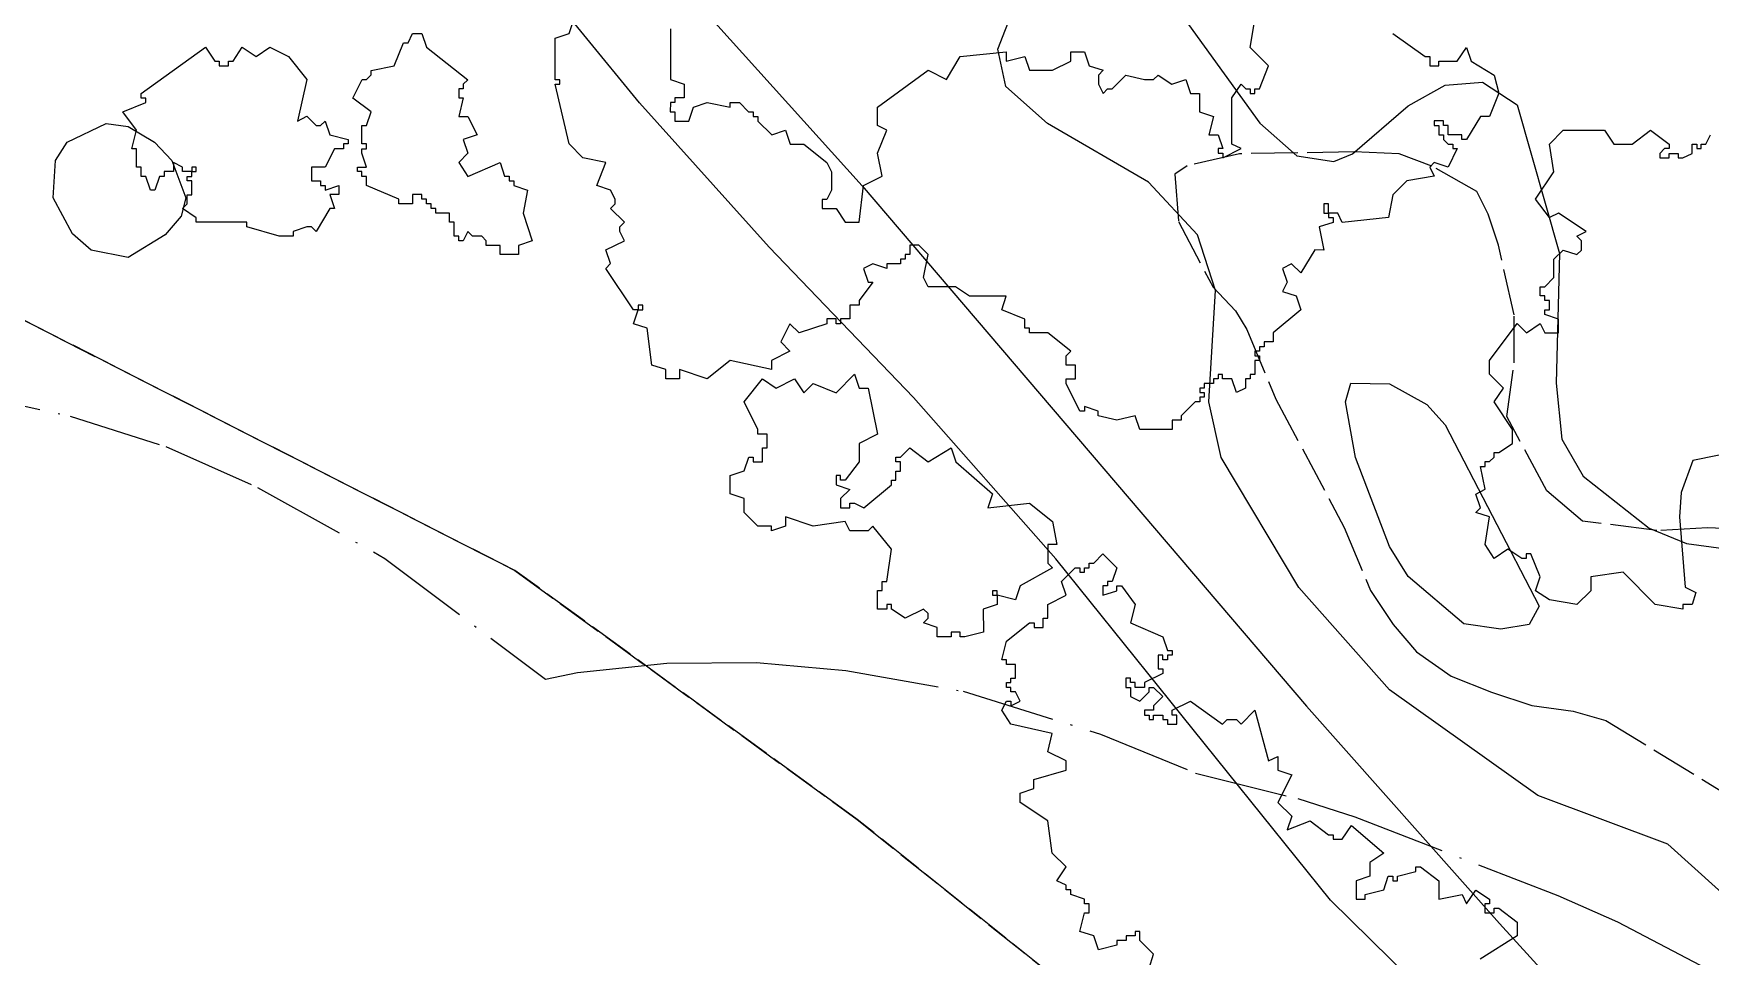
# Model space of a CAD drawing. Header units: metres. Extents: x -400 to 800, y -650 to 500.
# Drawn here: x 187.8 to 278.9, y 369.6 to 419.7 of the extents above; entities that cross this region are included whole.
import ezdxf

# ---------------------------------------------------------------- set-up
doc = ezdxf.new("R2010")
doc.units = ezdxf.units.M
doc.header["$LTSCALE"] = 2
doc.linetypes.add('DASHDOT', pattern=[3.556, 2.54, -0.508, 0, -0.508])
doc.linetypes.add('DASHED', pattern=[1.524, 1.27, -0.254])
for name, color, linetype in [('SITE-FLOOD-LIMIT', 5, 'DASHED'), ('SITE-PATH', 84, 'CONTINUOUS'), ('SITE-SETBACK-WATER', 1, 'DASHDOT'), ('SITE-TREE-CANOPY', 94, 'CONTINUOUS'), ('TOPO-CONTOUR-MAJOR', 8, 'CONTINUOUS'), ('TOPO-CONTOUR-MINOR', 9, 'CONTINUOUS')]:
    doc.layers.add(name, color=color, linetype=linetype)

msp = doc.modelspace()

# ---------------------------------------------------------------- linework, layer by layer
at = {"layer": 'SITE-FLOOD-LIMIT'}
for points in [[(-77.692, 500), (-1.737, 500), (-1.332, 499.765), (34.511, 480.875), (63.737, 464.954), (96.941, 449.639), (140.026, 428.283), (213.984, 390.587), (232.574, 377.075), (254.933, 359.213), (274.696, 343.858), (289.262, 330.501), (301.845, 320.468), (314.122, 310.997), (322.374, 302.809), (337.352, 290.268)], [(337.352, 290.268), (322.374, 302.809), (314.122, 310.997), (301.845, 320.468), (289.262, 330.501), (274.696, 343.858), (254.933, 359.213), (232.574, 377.075), (213.984, 390.587), (140.026, 428.283), (96.941, 449.639), (63.737, 464.954), (34.511, 480.875), (-1.737, 500), (399.921, 500)], [(281.107, 392.797), (278.763, 392.902), (276.011, 392.753), (271.985, 393.269), (270.049, 394.906), (267.861, 398.945), (268.271, 401.857), (268.274, 404.462), (267.41, 408.244), (266.851, 409.93), (266.241, 411.157), (263.796, 412.54), (262.013, 413.206), (259.566, 413.312), (253.349, 413.218), (250.494, 412.557), (249.831, 412.098), (250.033, 409.544), (251.915, 405.965), (253.137, 404.687), (253.748, 403.664), (255.325, 399.881), (259.039, 392.928), (260.463, 389.504), (261.685, 387.663), (262.958, 386.179), (264.842, 384.849), (267.033, 383.977), (269.224, 383.259), (271.466, 382.949), (273.25, 382.436), (283.998, 375.882)]]:
    msp.add_lwpolyline(points, dxfattribs=at)
at = {"layer": 'SITE-PATH'}
for points in [[(265.923, 365.184), (258.285, 372.683), (243.369, 391.227), (235.633, 399.983), (227.799, 408.137), (220.758, 415.98), (214.713, 423.378), (202.384, 437.273), (187.054, 456.808)], [(224.006, 421.263), (232.85, 411.474), (256.982, 383.217), (267.466, 371.414), (278.035, 359.844)]]:
    msp.add_lwpolyline(points, dxfattribs=at)
at = {"layer": 'SITE-SETBACK-WATER'}
msp.add_lwpolyline([(183.208, 400.409), (189.825, 398.972), (195.015, 397.312), (199.994, 395.098), (206.921, 391.244), (215.639, 384.685), (217.383, 385.043), (222.234, 385.554), (227.112, 385.589), (231.97, 385.149), (238.33, 384.029), (245.804, 381.708), (250.958, 379.59), (256.512, 378.2), (259.605, 377.209), (270.635, 372.939), (273.875, 371.515), (279.948, 368.332)], dxfattribs=at)
at = {"layer": 'SITE-TREE-CANOPY'}
for points in [[(261.677, 419.747), (263.431, 418.49), (263.683, 418.49), (263.683, 417.989), (264.181, 417.989), (264.181, 418.245), (265.177, 418.245), (265.682, 418.99), (265.928, 418.245), (267.183, 417.488), (267.429, 416.498), (266.93, 415.241), (266.432, 415.241), (265.682, 413.996), (265.429, 413.996), (265.429, 414.24), (264.679, 414.24), (264.679, 414.741), (264.426, 414.741), (264.426, 414.997), (263.928, 414.997), (263.928, 414.741), (264.181, 414.741), (264.181, 414.24), (264.426, 414.24), (264.426, 413.996), (264.679, 413.74), (264.931, 413.74), (264.931, 413.495), (265.177, 413.495), (264.679, 412.494), (263.928, 412.739), (263.683, 412.494), (263.928, 411.993), (262.427, 411.738), (261.677, 410.993), (261.431, 409.747), (258.927, 409.491), (258.682, 409.992), (258.177, 409.992), (258.177, 409.747), (258.429, 409.747), (258.429, 409.491), (257.679, 409.247), (257.931, 407.989), (257.433, 407.99), (256.682, 406.744), (256.177, 407.244), (255.679, 406.989), (255.932, 406.243), (255.679, 405.743), (256.43, 405.498), (256.682, 404.741), (255.181, 403.496), (255.181, 402.995), (254.683, 402.995), (254.683, 402.739), (254.431, 402.739), (254.431, 402.495), (254.178, 402.495), (254.178, 402.239), (254.43, 402.239), (254.43, 401.994), (254.178, 401.994), (254.178, 401.238), (253.932, 401.238), (253.932, 400.993), (253.68, 400.993), (253.68, 400.492), (253.182, 400.248), (252.929, 400.993), (252.431, 400.993), (252.431, 401.238), (252.179, 401.238), (252.179, 400.993), (251.926, 400.993), (251.926, 400.748), (251.428, 400.737), (251.428, 400.493), (251.183, 400.493), (251.183, 400.248), (251.428, 400.248), (251.428, 399.992), (251.183, 399.992), (251.183, 399.747), (250.93, 399.747), (250.18, 398.991), (250.18, 398.746), (249.682, 398.746), (249.682, 398.246), (247.928, 398.246), (247.683, 398.991), (246.68, 398.747), (245.677, 398.992), (245.677, 399.247), (244.926, 399.492), (244.926, 399.247), (244.681, 399.247), (243.931, 400.738), (243.931, 400.994), (244.429, 400.994), (244.429, 401.739), (243.931, 401.739), (243.931, 402.24), (244.183, 402.496), (242.928, 403.497), (241.932, 403.497), (241.932, 403.742), (241.679, 403.742), (241.679, 404.242), (240.431, 404.743), (240.677, 405.488), (238.678, 405.488), (237.927, 405.989), (236.433, 405.989), (236.181, 406.49), (236.426, 407.747), (235.928, 408.247), (235.43, 408.248), (235.43, 407.747), (235.178, 407.747), (235.178, 407.491), (234.932, 407.491), (234.932, 407.246), (234.182, 407.246), (234.182, 406.991), (233.431, 407.247), (232.926, 406.991), (233.179, 406.245), (233.431, 406.245), (232.681, 405.244), (232.681, 404.989), (232.183, 404.989), (232.183, 404.243), (231.678, 404.243), (231.678, 403.987), (231.432, 403.987), (231.432, 404.243), (230.927, 404.243), (230.927, 403.988), (229.433, 403.498), (228.928, 403.988), (228.43, 402.998), (228.928, 402.497), (227.932, 401.997), (227.932, 401.496), (225.681, 401.997), (224.432, 400.996), (222.931, 401.497), (222.931, 400.996), (222.181, 400.996), (222.181, 401.497), (221.43, 401.741), (221.178, 403.744), (220.427, 403.989), (220.68, 404.745), (220.427, 404.745), (218.927, 406.992), (219.179, 407.248), (218.927, 407.993), (219.93, 408.494), (219.677, 408.994), (219.677, 409.239), (219.93, 409.495), (219.18, 410.24), (219.432, 410.496), (219.432, 410.741), (219.18, 411.241), (218.429, 411.497), (218.927, 412.743), (217.679, 412.988), (216.928, 413.745), (216.178, 416.993), (216.431, 416.993), (216.431, 417.237), (216.178, 417.237), (216.179, 419.496), (216.929, 419.74), (217.182, 420.497)], [(222.428, 419.996), (222.428, 417.248), (223.178, 416.992), (223.178, 416.247), (222.68, 416.247), (222.68, 415.991), (222.428, 415.991), (222.427, 415.49), (222.68, 415.49), (222.68, 414.99), (223.43, 414.99), (223.683, 415.746), (224.426, 415.991), (225.682, 415.746), (225.682, 415.991), (226.18, 415.991), (226.678, 415.49), (226.93, 415.49), (226.93, 415.245), (227.183, 415.245), (227.183, 414.989), (227.933, 414.244), (228.677, 414.489), (228.929, 413.743), (229.68, 413.743), (230.928, 412.742), (231.18, 412.241), (231.18, 411.24), (230.928, 410.74), (230.682, 410.74), (230.682, 410.239), (231.433, 410.239), (231.931, 409.494), (232.681, 409.494), (232.927, 411.496), (233.93, 411.996), (233.677, 413.242), (234.183, 414.488), (233.678, 414.744), (233.678, 415.745), (236.427, 417.747), (237.43, 417.246), (238.181, 418.492), (240.678, 418.748), (240.678, 418.247), (241.681, 418.492), (241.933, 417.747), (243.182, 417.746), (244.178, 418.247), (244.178, 418.748), (244.928, 418.747), (245.181, 417.991), (245.931, 417.746), (245.679, 417.49), (245.679, 416.99), (245.931, 416.489), (246.177, 416.745), (246.429, 416.745), (247.18, 417.49), (248.183, 417.245), (248.681, 417.245), (248.933, 417.49), (249.676, 416.989), (250.427, 417.245), (250.679, 416.489), (251.177, 416.489), (251.177, 415.488), (251.928, 415.243), (251.682, 414.242), (252.18, 414.242), (252.433, 413.496), (252.18, 413.496), (252.18, 413.24), (252.433, 413.24), (252.433, 412.996), (253.429, 413.496), (252.931, 413.741), (252.931, 416.244), (253.429, 416.989), (253.681, 416.744), (253.927, 416.744), (253.927, 416.488), (254.179, 416.488), (254.179, 416.744), (254.432, 416.744), (254.93, 417.99), (253.927, 418.991), (254.18, 420.493)], [(280.648, 397.108), (277.969, 396.564), (277.337, 394.817), (277.253, 393.493), (277.561, 389.678), (278.129, 389.389), (277.933, 388.744), (277.428, 388.744), (277.428, 388.488), (275.927, 388.744), (274.181, 390.49), (272.427, 390.246), (272.427, 389.489), (271.676, 388.744), (270.182, 388.989), (269.432, 389.49), (269.678, 390.246), (269.18, 391.492), (268.927, 391.492), (268.927, 391.247), (268.682, 391.247), (267.931, 391.748), (267.181, 391.247), (266.683, 391.993), (266.928, 393.494), (266.178, 393.739), (266.43, 393.995), (266.178, 394.74), (266.683, 394.996), (266.431, 396.242), (266.683, 396.242), (266.683, 396.498), (266.929, 396.498), (267.181, 396.742), (267.181, 396.998), (267.427, 396.998), (268.177, 397.488), (268.177, 398.244), (267.182, 399.746), (267.68, 400.491), (266.929, 401.248), (266.929, 401.993), (268.43, 403.995), (268.928, 403.494), (269.679, 403.995), (269.931, 403.494), (270.682, 403.494), (270.682, 404.24), (269.931, 404.496), (269.931, 404.74), (270.177, 404.74), (270.177, 405.241), (269.931, 405.241), (269.931, 405.497), (269.679, 405.497), (269.679, 405.997), (269.932, 405.997), (270.43, 406.498), (270.43, 407.488), (270.928, 407.988), (271.678, 407.743), (271.931, 407.988), (271.931, 408.489), (271.678, 408.745), (272.183, 408.989), (270.682, 409.991), (270.177, 409.746), (269.427, 410.747), (270.43, 412.238), (270.178, 413.739), (270.928, 414.496), (273.18, 414.495), (273.678, 413.739), (274.681, 413.739), (275.677, 414.495), (276.68, 413.739), (276.68, 413.494), (276.427, 413.494), (276.182, 413.238), (276.182, 412.994), (276.68, 412.993), (276.68, 413.238), (277.178, 413.238), (277.178, 412.993), (277.43, 412.993), (277.928, 413.238), (277.928, 413.739), (278.181, 413.739), (278.181, 413.494), (278.433, 413.494), (278.433, 413.739), (278.679, 413.739), (278.931, 414.239)], [(248.43, 368.99), (248.683, 369.747), (247.933, 370.492), (247.933, 370.993), (247.68, 370.993), (247.68, 370.748), (247.182, 370.748), (247.182, 370.492), (246.677, 370.492), (246.677, 370.248), (245.681, 369.992), (245.429, 370.748), (244.678, 370.993), (244.931, 371.994), (245.183, 371.994), (245.183, 372.495), (244.931, 372.495), (244.931, 372.739), (244.18, 372.995), (244.18, 373.24), (243.928, 373.24), (243.928, 373.496), (243.43, 373.741), (243.928, 374.497), (243.178, 375.242), (242.932, 376.989), (241.431, 377.99), (241.431, 378.491), (242.182, 378.747), (242.182, 379.247), (243.929, 379.748), (243.929, 380.248), (242.933, 380.738), (243.178, 381.739), (240.927, 382.24), (240.429, 382.996), (240.681, 383.497), (240.927, 383.497), (240.927, 383.241), (241.432, 383.497), (241.179, 383.997), (240.927, 383.997), (240.927, 384.242), (240.682, 384.242), (240.682, 384.498), (240.927, 384.498), (240.927, 384.742), (241.18, 384.742), (241.18, 385.488), (240.682, 385.488), (240.682, 385.744), (240.429, 385.744), (240.682, 386.745), (241.93, 387.746), (242.183, 387.746), (242.183, 387.49), (242.681, 387.49), (242.681, 387.99), (242.933, 387.99), (242.926, 388.747), (243.929, 389.247), (243.677, 389.993), (244.428, 390.738), (244.68, 390.738), (244.68, 390.493), (244.933, 390.493), (244.933, 390.738), (245.178, 390.738), (245.178, 390.994), (245.431, 390.994), (245.929, 391.494), (246.679, 390.738), (246.426, 389.992), (246.181, 389.992), (246.181, 389.748), (245.928, 389.748), (245.928, 389.247), (246.679, 389.492), (246.679, 389.748), (246.931, 389.748), (247.682, 388.746), (247.429, 387.745), (249.183, 386.989), (249.428, 386.243), (249.681, 386.243), (249.681, 385.987), (249.428, 385.987), (249.428, 385.743), (249.183, 385.743), (249.183, 385.987), (248.93, 385.988), (248.93, 385.242), (249.182, 385.242), (249.182, 384.997), (248.179, 384.497), (248.179, 384.241), (247.681, 384.241), (247.681, 384.497), (247.429, 384.497), (247.429, 384.742), (247.176, 384.742), (247.176, 384.241), (247.429, 384.241), (247.429, 383.741), (247.927, 383.496), (248.432, 383.996), (248.432, 384.241), (248.677, 384.241), (249.182, 383.74), (248.677, 383.24), (248.677, 382.995), (248.179, 382.995), (248.179, 382.739), (248.432, 382.739), (248.432, 382.495), (248.677, 382.495), (248.677, 382.739), (249.182, 382.739), (249.182, 382.495), (249.428, 382.495), (249.428, 382.239), (249.933, 382.239), (249.933, 382.739), (249.68, 382.739), (249.68, 382.995), (250.683, 383.496), (252.43, 382.238), (252.682, 382.494), (253.18, 382.494), (253.433, 382.238), (254.183, 382.995), (254.926, 380.247), (255.431, 380.492), (255.431, 379.746), (256.182, 379.491), (255.431, 377.989), (256.182, 377.244), (255.929, 376.498), (257.178, 376.988), (258.18, 376.242), (258.433, 376.242), (258.433, 375.997), (258.931, 375.997), (259.429, 376.743), (261.182, 375.241), (260.432, 374.74), (260.432, 373.995), (259.681, 373.739), (259.681, 372.738), (260.179, 372.738), (260.179, 372.994), (261.182, 373.239), (261.428, 373.995), (261.68, 373.995), (261.68, 373.739), (261.933, 373.739), (261.933, 373.995), (262.929, 374.239), (262.929, 374.495), (263.181, 374.495), (264.177, 373.739), (264.177, 372.738), (265.433, 372.993), (265.678, 372.493), (266.183, 373.238), (266.927, 372.749), (266.927, 372.493), (266.681, 372.493), (266.681, 371.992), (267.179, 371.992), (267.179, 372.248), (267.431, 372.248), (268.427, 371.491), (268.427, 370.746), (266.428, 369.489)]]:
    msp.add_lwpolyline(points, dxfattribs=at)
for points in [[(210.932, 416.248), (211.177, 416.248), (210.932, 415.247), (211.43, 415.247), (211.928, 414.246), (211.177, 413.99), (211.429, 413.244), (210.931, 412.744), (211.429, 411.988), (213.183, 412.744), (213.428, 411.998), (213.681, 411.998), (213.681, 411.743), (213.933, 411.743), (213.933, 411.498), (214.677, 411.242), (214.431, 409.996), (214.929, 408.494), (214.178, 408.239), (214.178, 407.738), (213.182, 407.738), (213.182, 408.239), (212.432, 408.239), (212.432, 408.495), (212.18, 408.739), (211.682, 408.739), (211.429, 408.995), (211.177, 408.495), (210.931, 408.495), (210.931, 408.739), (210.679, 408.739), (210.679, 409.496), (210.433, 409.496), (210.433, 409.996), (209.683, 409.997), (209.683, 410.241), (209.43, 410.241), (209.43, 410.497), (209.178, 410.497), (209.178, 410.742), (208.932, 410.742), (208.932, 410.998), (208.427, 410.998), (208.427, 410.497), (207.677, 410.497), (207.677, 410.742), (205.93, 411.488), (205.93, 411.988), (205.678, 411.988), (205.678, 412.244), (205.433, 412.244), (205.433, 412.489), (205.931, 412.489), (205.678, 413.245), (205.678, 413.49), (205.931, 413.49), (205.931, 413.746), (205.678, 413.746), (205.678, 414.747), (205.931, 414.747), (206.183, 415.492), (205.18, 416.237), (205.679, 417.239), (205.931, 417.239), (206.177, 417.494), (206.177, 417.739), (207.432, 417.995), (207.93, 419.241), (208.183, 419.241), (208.428, 419.741), (208.933, 419.741), (209.179, 418.996), (211.43, 417.238), (211.177, 416.993), (211.177, 416.749), (210.932, 416.737)], [(196.181, 412.245), (195.929, 412.245), (195.929, 412.49), (195.431, 412.746), (195.431, 412.245), (194.933, 412.245), (194.933, 411.989), (194.68, 411.989), (194.428, 411.244), (194.182, 411.244), (193.93, 411.989), (193.677, 411.989), (193.677, 412.49), (193.432, 412.49), (193.432, 413.491), (193.179, 413.491), (193.432, 414.492), (192.682, 415.493), (193.93, 415.994), (193.93, 416.239), (193.678, 416.239), (193.678, 416.495), (197.178, 418.997), (197.683, 418.241), (197.928, 418.24), (197.928, 417.996), (198.433, 417.996), (198.433, 418.24), (198.679, 418.24), (199.177, 418.997), (199.927, 418.496), (200.678, 418.997), (201.681, 418.496), (202.677, 417.239), (202.178, 414.992), (202.676, 415.248), (203.181, 414.747), (203.427, 414.747), (203.679, 414.992), (203.932, 414.246), (204.928, 413.99), (204.928, 413.746), (204.682, 413.746), (204.682, 413.49), (204.177, 413.49), (203.679, 412.489), (202.929, 412.489), (202.929, 411.744), (203.427, 411.744), (203.426, 411.488), (203.679, 411.488), (203.679, 411.243), (204.429, 411.488), (204.429, 410.998), (203.931, 410.998), (204.177, 410.242), (203.931, 410.242), (203.181, 408.996), (202.928, 409.241), (202.683, 409.241), (201.932, 408.996), (201.932, 408.74), (201.182, 408.74), (199.428, 409.241), (199.428, 409.497), (196.679, 409.497), (196.679, 409.742), (195.929, 410.243), (196.181, 410.499), (196.181, 410.988), (196.427, 410.988), (196.427, 411.744), (196.181, 411.744), (196.181, 411.989), (196.427, 411.989), (196.427, 412.245)], [(196.679, 412.245), (196.679, 412.49), (196.427, 412.49), (196.427, 412.245)], [(258.177, 410.248), (258.177, 410.492), (257.931, 410.492), (257.931, 409.992), (258.177, 409.992)], [(220.932, 404.745), (220.932, 404.99), (220.68, 404.99), (220.68, 404.745)], [(240.177, 388.747), (239.426, 388.491), (239.433, 387.245), (238.43, 386.99), (238.178, 386.99), (238.178, 387.246), (237.68, 387.246), (237.68, 386.99), (236.929, 386.99), (236.929, 387.49), (236.179, 387.746), (236.431, 387.991), (236.431, 388.247), (236.179, 388.492), (235.183, 387.991), (234.433, 388.492), (234.433, 388.748), (234.18, 388.748), (234.18, 388.492), (233.682, 388.492), (233.682, 389.493), (233.928, 389.493), (233.928, 389.994), (234.18, 389.994), (234.433, 391.74), (233.43, 392.997), (233.177, 392.741), (232.182, 392.741), (231.929, 393.242), (230.183, 392.997), (228.682, 393.498), (228.682, 392.997), (227.931, 392.742), (227.931, 392.998), (227.181, 392.998), (226.43, 393.743), (226.43, 394.488), (225.68, 394.744), (225.68, 395.745), (226.43, 395.99), (226.683, 396.746), (226.928, 396.746), (226.928, 396.491), (227.426, 396.49), (227.427, 397.247), (227.679, 397.247), (227.679, 397.992), (227.181, 397.992), (227.181, 398.248), (226.431, 399.739), (227.427, 400.996), (228.177, 400.495), (229.18, 400.995), (229.678, 400.239), (230.183, 400.739), (231.432, 400.239), (232.428, 401.24), (232.68, 400.495), (233.178, 400.494), (233.683, 397.992), (232.68, 397.491), (232.68, 396.49), (231.929, 395.489), (231.677, 395.489), (231.677, 395.745), (231.431, 395.745), (231.431, 395.244), (232.182, 394.988), (231.677, 394.488), (231.677, 393.998), (232.182, 393.998), (232.182, 394.243), (232.427, 394.243), (232.932, 393.998), (234.433, 395.244), (234.433, 395.489), (234.679, 395.489), (234.679, 395.989), (234.931, 395.989), (234.931, 396.49), (234.679, 396.49), (234.679, 396.746), (234.931, 396.746), (235.429, 397.246), (236.432, 396.49), (237.681, 397.246), (237.933, 396.489), (239.932, 394.743), (239.679, 393.998), (241.931, 394.242), (243.179, 393.241), (243.432, 391.995), (242.927, 391.995), (242.927, 390.994), (243.179, 390.738), (241.433, 389.748), (241.18, 388.992), (240.177, 389.248)], [(240.177, 389.492), (239.932, 389.492), (239.932, 389.248), (240.177, 389.248)]]:
    msp.add_lwpolyline(points, close=True, dxfattribs=at)
at = {"layer": 'TOPO-CONTOUR-MAJOR'}
msp.add_lwpolyline([(259.402, 400.75), (261.499, 400.725), (263.514, 399.593), (264.522, 398.505), (269.627, 388.659), (269.09, 387.651), (267.545, 387.404), (265.529, 387.697), (262.507, 390.268), (261.499, 391.898), (259.647, 396.72), (259.109, 399.742)], close=True, dxfattribs=at)
at = {"layer": 'TOPO-CONTOUR-MINOR'}
for points in [[(248.4, 423.263), (254.446, 414.875), (256.461, 413.1), (258.476, 412.786), (259.484, 413.207), (262.507, 415.825), (264.522, 416.931), (266.537, 417.106), (268.424, 415.864), (270.73, 407.803), (270.54, 400.75), (270.858, 397.727), (272.023, 395.712), (275.606, 392.894), (277.621, 392.059), (281.651, 391.51)], [(280.644, 372.095), (276.613, 375.723), (269.56, 378.375), (261.499, 384.1), (256.577, 389.666), (252.355, 396.72), (251.685, 399.742), (252.044, 405.788), (251.062, 408.811), (248.4, 411.673), (242.918, 414.857), (240.659, 416.872), (240.219, 418.887), (241.347, 421.794)]]:
    msp.add_lwpolyline(points, dxfattribs=at)
msp.add_lwpolyline([(191.774, 414.857), (192.981, 414.7), (194.4, 413.849), (195.345, 412.841), (196.112, 410.826), (195.847, 409.818), (194.987, 408.811), (192.981, 407.574), (190.966, 407.975), (189.958, 408.866), (188.903, 410.826), (189.022, 412.841), (189.661, 413.849)], close=True, dxfattribs=at)

doc.saveas('drawing.dxf')
